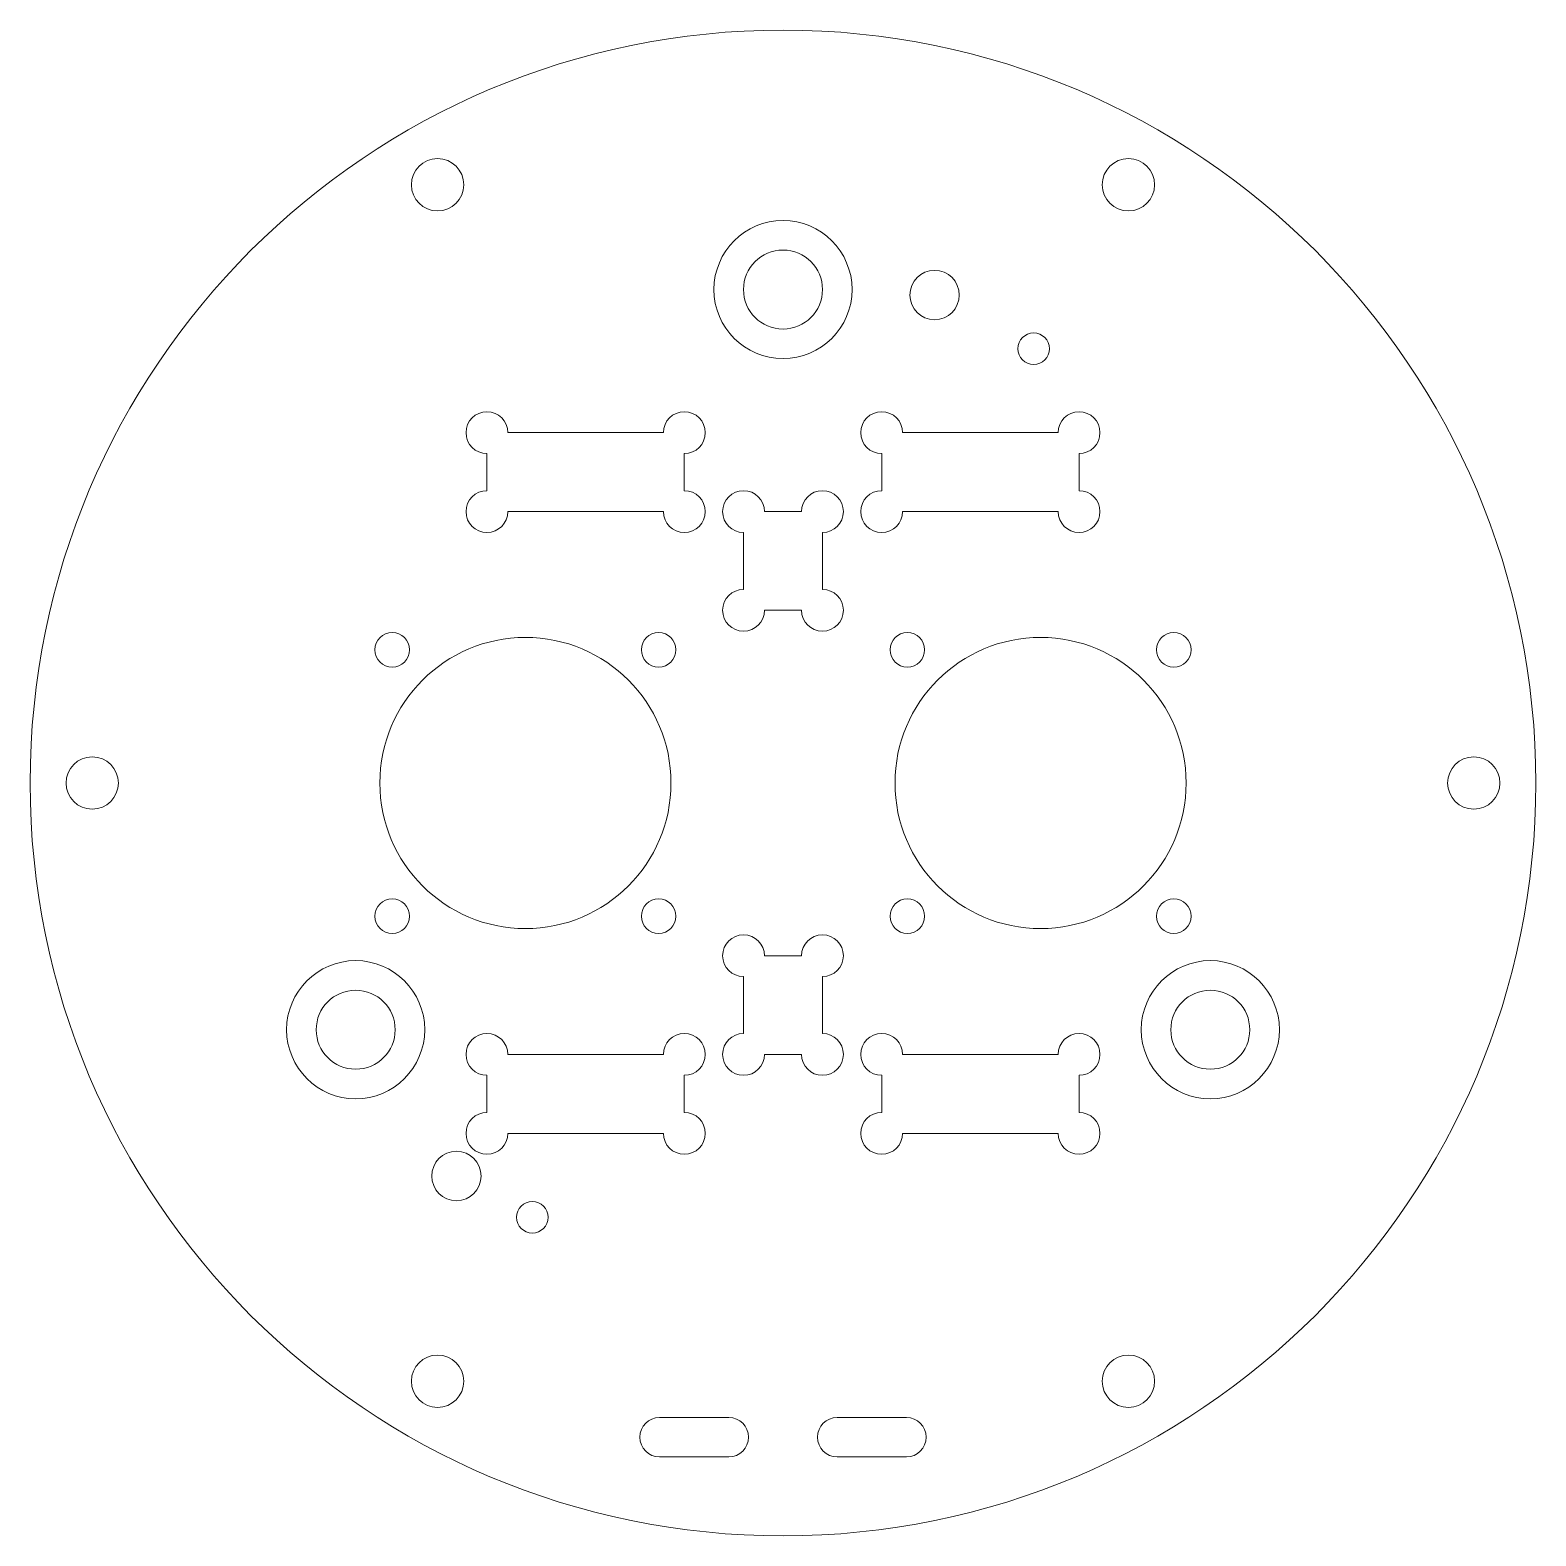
# Model space of a CAD drawing. Header units: millimetres. Extents: x 17 to 346, y 15 to 281.
# Drawn here: x 17.2 to 169.8, y 128.9 to 281.5 of the extents above; entities that cross this region are included whole.
import ezdxf

# ---------------------------------------------------------------- set-up
doc = ezdxf.new("R2010")
doc.units = ezdxf.units.MM

msp = doc.modelspace()

# ---------------------------------------------------------------- linework, layer by layer
at = {"color": 7, "linetype": 'Continuous', "lineweight": 15}
for p, q in [((81.387, 240.663), (65.629, 240.663)), ((121.387, 240.663), (105.629, 240.663)), ((63.508, 238.542), (63.508, 234.785)), ((83.508, 234.785), (83.508, 238.542)), ((103.508, 238.542), (103.508, 234.785)), ((123.508, 234.785), (123.508, 238.542)), ((65.629, 232.663), (81.387, 232.663)), ((95.387, 232.663), (91.629, 232.663)), ((105.629, 232.663), (121.387, 232.663)), ((89.508, 230.542), (89.508, 224.785)), ((97.508, 224.785), (97.508, 230.542)), ((91.629, 222.663), (95.387, 222.663)), ((95.387, 187.663), (91.629, 187.663)), ((89.508, 185.542), (89.508, 179.785)), ((97.508, 179.785), (97.508, 185.542)), ((81.387, 177.663), (65.629, 177.663)), ((91.629, 177.663), (95.387, 177.663)), ((121.387, 177.663), (105.629, 177.663)), ((63.508, 175.542), (63.508, 171.785)), ((83.508, 171.785), (83.508, 175.542)), ((103.508, 175.542), (103.508, 171.785)), ((123.508, 171.785), (123.508, 175.542)), ((65.629, 169.663), (81.387, 169.663)), ((105.629, 169.663), (121.387, 169.663)), ((88.008, 140.873), (81.008, 140.873)), ((106.008, 140.873), (99.008, 140.873)), ((81.008, 136.873), (88.008, 136.873)), ((99.008, 136.873), (106.008, 136.873))]:
    msp.add_line(p, q, dxfattribs=at)
for centre, radius in [((93.508, 205.163), 76.29), ((58.508, 265.785), 2.65), ((128.508, 265.785), 2.65), ((93.508, 255.163), 7), ((93.508, 255.163), 4), ((108.865, 254.61), 2.5), ((118.911, 249.163), 1.6), ((53.911, 218.66), 1.75), ((67.408, 205.163), 14.75), ((80.905, 218.66), 1.75), ((106.111, 218.66), 1.75), ((119.608, 205.163), 14.75), ((133.105, 218.66), 1.75), ((23.508, 205.163), 2.65), ((163.508, 205.163), 2.65), ((53.911, 191.666), 1.75), ((80.905, 191.666), 1.75), ((106.111, 191.666), 1.75), ((133.105, 191.666), 1.75), ((50.207, 180.163), 7), ((136.809, 180.163), 7), ((50.207, 180.163), 4), ((136.809, 180.163), 4), ((60.418, 165.34), 2.5), ((68.104, 161.163), 1.6), ((58.508, 144.541), 2.65), ((128.508, 144.541), 2.65)]:
    msp.add_circle(centre, radius, dxfattribs=at)
for centre, radius, start, end in [((63.508, 240.663), 2.121, 0, 270), ((83.508, 240.663), 2.121, 270, 180), ((103.508, 240.663), 2.121, 0, 270), ((123.508, 240.663), 2.121, 270, 180), ((63.508, 232.663), 2.121, 90, 0), ((83.508, 232.663), 2.121, 180, 90), ((89.508, 232.663), 2.121, 0, 270), ((97.508, 232.663), 2.121, 270, 180), ((103.508, 232.663), 2.121, 90, 0), ((123.508, 232.663), 2.121, 180, 90), ((89.508, 222.663), 2.121, 90, 0), ((97.508, 222.663), 2.121, 180, 90), ((89.508, 187.663), 2.121, 0, 270), ((97.508, 187.663), 2.121, 270, 180), ((63.508, 177.663), 2.121, 0, 270), ((83.508, 177.663), 2.121, 270, 180), ((89.508, 177.663), 2.121, 90, 0), ((97.508, 177.663), 2.121, 180, 90), ((103.508, 177.663), 2.121, 0, 270), ((123.508, 177.663), 2.121, 270, 180), ((63.508, 169.663), 2.121, 90, 0), ((83.508, 169.663), 2.121, 180, 90), ((103.508, 169.663), 2.121, 90, 0), ((123.508, 169.663), 2.121, 180, 90), ((81.008, 138.873), 2, 90, 270), ((88.008, 138.873), 2, 270, 90), ((99.008, 138.873), 2, 90, 270), ((106.008, 138.873), 2, 270, 90)]:
    msp.add_arc(centre, radius, start, end, dxfattribs=at)

doc.saveas('drawing.dxf')
